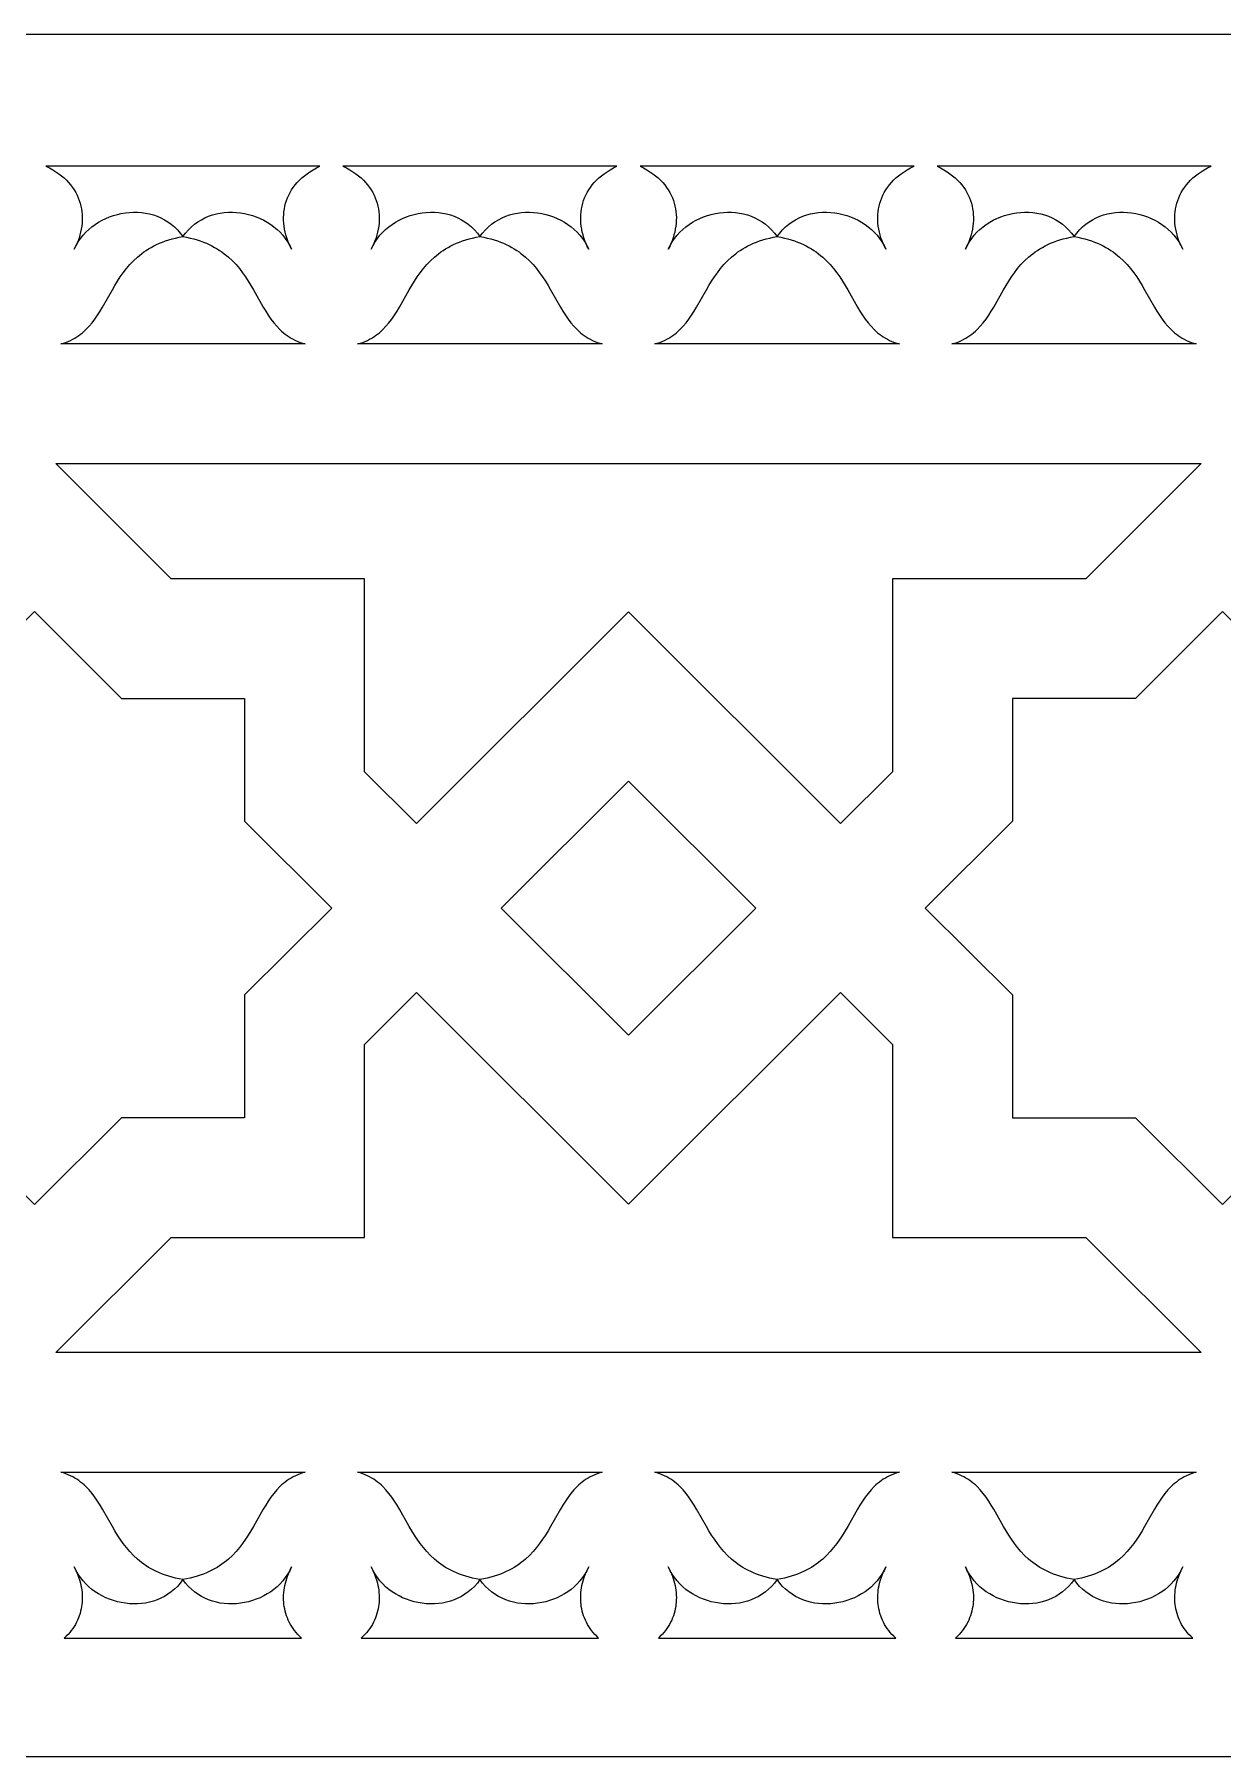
# Model space of a CAD drawing. Extents: x -53 to 63, y -91 to -51.
# Drawn here: x 2.14 to 29.73, y -91.21 to -51.22 of the extents above; entities that cross this region are included whole.
import ezdxf

# ---------------------------------------------------------------- set-up
doc = ezdxf.new("R2010")
doc.units = 0
doc.header["$MEASUREMENT"] = 0
doc.layers.add('LAYER_1', color=18, linetype='CONTINUOUS')

msp = doc.modelspace()

# ---------------------------------------------------------------- linework, layer by layer
at = {"layer": 'LAYER_1'}
for points in [[(63.41, -51.22), (-53.042, -51.22)], [(-53.042, -91.206), (63.41, -91.206)]]:
    msp.add_lwpolyline(points, dxfattribs=at)
for points in [[(8.767, -54.279), (2.408, -54.279), (2.489, -54.319), (2.565, -54.361), (2.637, -54.406), (2.704, -54.453), (2.768, -54.501), (2.827, -54.552), (2.882, -54.604), (2.934, -54.658), (2.981, -54.714), (3.024, -54.771), (3.063, -54.829), (3.098, -54.889), (3.13, -54.95), (3.158, -55.012), (3.182, -55.075), (3.202, -55.139), (3.219, -55.204), (3.232, -55.269), (3.241, -55.336), (3.248, -55.402), (3.25, -55.469), (3.249, -55.537), (3.245, -55.604), (3.238, -55.672), (3.227, -55.74), (3.213, -55.808), (3.196, -55.875), (3.176, -55.943), (3.153, -56.01), (3.126, -56.076), (3.097, -56.142), (3.065, -56.208), (3.107, -56.12), (3.156, -56.037), (3.21, -55.959), (3.269, -55.884), (3.332, -55.814), (3.401, -55.749), (3.473, -55.688), (3.549, -55.632), (3.629, -55.581), (3.711, -55.534), (3.796, -55.493), (3.884, -55.457), (3.974, -55.425), (4.065, -55.399), (4.157, -55.379), (4.251, -55.363), (4.345, -55.353), (4.439, -55.349), (4.533, -55.35), (4.627, -55.357), (4.72, -55.369), (4.812, -55.388), (4.902, -55.412), (4.99, -55.443), (5.076, -55.479), (5.16, -55.522), (5.24, -55.571), (5.318, -55.627), (5.391, -55.688), (5.461, -55.757), (5.527, -55.831), (5.587, -55.913), (5.674, -55.929), (5.758, -55.948), (5.839, -55.968), (5.917, -55.991), (5.991, -56.015), (6.063, -56.041), (6.133, -56.069), (6.199, -56.099), (6.263, -56.131), (6.324, -56.164), (6.383, -56.198), (6.44, -56.234), (6.495, -56.271), (6.547, -56.31), (6.597, -56.35), (6.646, -56.39), (6.737, -56.476), (6.821, -56.565), (6.9, -56.657), (6.973, -56.752), (7.042, -56.85), (7.106, -56.949), (7.168, -57.049), (7.227, -57.15), (7.454, -57.549), (7.511, -57.645), (7.571, -57.738), (7.633, -57.828), (7.698, -57.914), (7.768, -57.996), (7.842, -58.074), (7.881, -58.11), (7.921, -58.146), (7.963, -58.179), (8.007, -58.212), (8.052, -58.242), (8.1, -58.271), (8.149, -58.299), (8.2, -58.324), (8.253, -58.348), (8.308, -58.37), (8.366, -58.389), (8.425, -58.407), (2.751, -58.407), (2.811, -58.389), (2.868, -58.37), (2.924, -58.348), (2.977, -58.324), (3.028, -58.299), (3.077, -58.271), (3.124, -58.242), (3.169, -58.212), (3.213, -58.179), (3.255, -58.146), (3.295, -58.11), (3.334, -58.074), (3.409, -57.996), (3.478, -57.914), (3.543, -57.828), (3.605, -57.738), (3.665, -57.645), (3.722, -57.549), (3.949, -57.15), (4.008, -57.049), (4.069, -56.949), (4.134, -56.85), (4.203, -56.752), (4.276, -56.657), (4.354, -56.565), (4.439, -56.476), (4.53, -56.39), (4.578, -56.35), (4.628, -56.31), (4.681, -56.271), (4.735, -56.234), (4.792, -56.198), (4.851, -56.164), (4.912, -56.131), (4.976, -56.099), (5.043, -56.069), (5.112, -56.041), (5.184, -56.015), (5.258, -55.991), (5.336, -55.968), (5.417, -55.948), (5.5, -55.929), (5.587, -55.913), (5.648, -55.831), (5.714, -55.757), (5.784, -55.688), (5.857, -55.627), (5.935, -55.571), (6.016, -55.522), (6.099, -55.479), (6.185, -55.443), (6.274, -55.412), (6.364, -55.388), (6.456, -55.369), (6.549, -55.357), (6.643, -55.35), (6.737, -55.349), (6.831, -55.353), (6.925, -55.363), (7.019, -55.379), (7.111, -55.399), (7.202, -55.425), (7.292, -55.457), (7.38, -55.493), (7.465, -55.534), (7.547, -55.581), (7.627, -55.632), (7.703, -55.688), (7.775, -55.749), (7.843, -55.814), (7.907, -55.884), (7.966, -55.959), (8.02, -56.037), (8.068, -56.12), (8.11, -56.208), (8.078, -56.142), (8.049, -56.076), (8.023, -56.01), (7.999, -55.943), (7.979, -55.875), (7.962, -55.808), (7.948, -55.74), (7.938, -55.672), (7.93, -55.604), (7.926, -55.537), (7.925, -55.469), (7.928, -55.402), (7.934, -55.336), (7.944, -55.269), (7.957, -55.204), (7.973, -55.139), (7.994, -55.075), (8.018, -55.012), (8.046, -54.95), (8.077, -54.889), (8.112, -54.829), (8.152, -54.771), (8.195, -54.714), (8.242, -54.658), (8.293, -54.604), (8.348, -54.552), (8.408, -54.501), (8.471, -54.453), (8.539, -54.406), (8.611, -54.361), (8.687, -54.319)], [(15.667, -54.279), (9.305, -54.279), (9.385, -54.319), (9.461, -54.361), (9.533, -54.406), (9.601, -54.453), (9.664, -54.501), (9.724, -54.552), (9.779, -54.604), (9.83, -54.658), (9.877, -54.714), (9.92, -54.771), (9.96, -54.829), (9.995, -54.889), (10.027, -54.95), (10.054, -55.012), (10.078, -55.075), (10.099, -55.139), (10.115, -55.204), (10.128, -55.269), (10.138, -55.336), (10.144, -55.402), (10.147, -55.469), (10.146, -55.537), (10.142, -55.604), (10.134, -55.672), (10.123, -55.74), (10.109, -55.808), (10.092, -55.875), (10.072, -55.943), (10.048, -56.01), (10.022, -56.076), (9.993, -56.142), (9.96, -56.208), (10.003, -56.12), (10.051, -56.037), (10.104, -55.959), (10.163, -55.884), (10.227, -55.814), (10.295, -55.749), (10.368, -55.688), (10.444, -55.632), (10.523, -55.581), (10.606, -55.534), (10.691, -55.493), (10.779, -55.457), (10.868, -55.425), (10.96, -55.399), (11.052, -55.379), (11.146, -55.363), (11.24, -55.353), (11.334, -55.349), (11.429, -55.35), (11.523, -55.357), (11.616, -55.369), (11.708, -55.388), (11.798, -55.412), (11.887, -55.443), (11.973, -55.479), (12.057, -55.522), (12.138, -55.571), (12.215, -55.627), (12.289, -55.688), (12.359, -55.757), (12.425, -55.831), (12.486, -55.913), (12.573, -55.929), (12.657, -55.948), (12.738, -55.968), (12.815, -55.991), (12.89, -56.015), (12.962, -56.041), (13.031, -56.069), (13.098, -56.099), (13.162, -56.131), (13.223, -56.164), (13.282, -56.198), (13.339, -56.234), (13.393, -56.271), (13.446, -56.31), (13.496, -56.35), (13.545, -56.39), (13.636, -56.476), (13.72, -56.565), (13.799, -56.657), (13.872, -56.752), (13.941, -56.85), (14.005, -56.949), (14.067, -57.049), (14.126, -57.15), (14.353, -57.549), (14.411, -57.645), (14.47, -57.738), (14.532, -57.828), (14.598, -57.914), (14.667, -57.996), (14.741, -58.074), (14.781, -58.11), (14.821, -58.146), (14.863, -58.179), (14.907, -58.212), (14.952, -58.242), (15, -58.271), (15.049, -58.299), (15.1, -58.324), (15.153, -58.348), (15.208, -58.37), (15.266, -58.389), (15.326, -58.407), (9.645, -58.407), (9.705, -58.389), (9.763, -58.37), (9.818, -58.348), (9.871, -58.324), (9.923, -58.299), (9.972, -58.271), (10.019, -58.242), (10.064, -58.212), (10.108, -58.179), (10.15, -58.146), (10.191, -58.11), (10.23, -58.074), (10.304, -57.996), (10.373, -57.914), (10.439, -57.828), (10.501, -57.738), (10.561, -57.645), (10.618, -57.549), (10.845, -57.15), (10.904, -57.049), (10.966, -56.949), (11.031, -56.85), (11.099, -56.752), (11.172, -56.657), (11.251, -56.565), (11.336, -56.476), (11.427, -56.39), (11.475, -56.35), (11.526, -56.31), (11.578, -56.271), (11.633, -56.234), (11.689, -56.198), (11.748, -56.164), (11.81, -56.131), (11.874, -56.099), (11.94, -56.069), (12.01, -56.041), (12.082, -56.015), (12.156, -55.991), (12.234, -55.968), (12.315, -55.948), (12.399, -55.929), (12.486, -55.913), (12.547, -55.831), (12.613, -55.757), (12.683, -55.688), (12.756, -55.627), (12.834, -55.571), (12.915, -55.522), (12.999, -55.479), (13.085, -55.443), (13.173, -55.412), (13.264, -55.388), (13.356, -55.369), (13.449, -55.357), (13.543, -55.35), (13.637, -55.349), (13.731, -55.353), (13.826, -55.363), (13.919, -55.379), (14.012, -55.399), (14.103, -55.425), (14.193, -55.457), (14.28, -55.493), (14.366, -55.534), (14.448, -55.581), (14.528, -55.632), (14.604, -55.688), (14.676, -55.749), (14.744, -55.814), (14.808, -55.884), (14.867, -55.959), (14.921, -56.037), (14.969, -56.12), (15.011, -56.208), (14.979, -56.142), (14.949, -56.076), (14.923, -56.01), (14.899, -55.943), (14.879, -55.875), (14.862, -55.808), (14.848, -55.74), (14.837, -55.672), (14.83, -55.604), (14.825, -55.537), (14.825, -55.469), (14.827, -55.402), (14.833, -55.336), (14.843, -55.269), (14.856, -55.204), (14.872, -55.139), (14.893, -55.075), (14.917, -55.012), (14.945, -54.95), (14.976, -54.889), (15.011, -54.829), (15.051, -54.771), (15.094, -54.714), (15.141, -54.658), (15.192, -54.604), (15.247, -54.552), (15.307, -54.501), (15.37, -54.453), (15.438, -54.406), (15.51, -54.361), (15.586, -54.319)], [(22.566, -54.279), (16.205, -54.279), (16.285, -54.319), (16.361, -54.361), (16.433, -54.406), (16.501, -54.453), (16.565, -54.501), (16.624, -54.552), (16.679, -54.604), (16.73, -54.658), (16.777, -54.714), (16.821, -54.771), (16.86, -54.829), (16.895, -54.889), (16.927, -54.95), (16.954, -55.012), (16.978, -55.075), (16.999, -55.139), (17.015, -55.204), (17.028, -55.269), (17.038, -55.336), (17.044, -55.402), (17.047, -55.469), (17.046, -55.537), (17.041, -55.604), (17.034, -55.672), (17.023, -55.74), (17.009, -55.808), (16.992, -55.875), (16.971, -55.943), (16.948, -56.01), (16.922, -56.076), (16.892, -56.142), (16.86, -56.208), (16.902, -56.12), (16.95, -56.037), (17.004, -55.959), (17.063, -55.884), (17.126, -55.814), (17.195, -55.749), (17.267, -55.688), (17.343, -55.632), (17.423, -55.581), (17.505, -55.534), (17.59, -55.493), (17.678, -55.457), (17.768, -55.425), (17.859, -55.399), (17.952, -55.379), (18.045, -55.363), (18.139, -55.353), (18.234, -55.349), (18.328, -55.35), (18.422, -55.357), (18.515, -55.369), (18.607, -55.388), (18.698, -55.412), (18.786, -55.443), (18.873, -55.479), (18.956, -55.522), (19.037, -55.571), (19.115, -55.627), (19.189, -55.688), (19.259, -55.757), (19.324, -55.831), (19.385, -55.913), (19.473, -55.929), (19.556, -55.948), (19.637, -55.968), (19.715, -55.991), (19.79, -56.015), (19.862, -56.041), (19.931, -56.069), (19.998, -56.099), (20.062, -56.131), (20.123, -56.164), (20.182, -56.198), (20.239, -56.234), (20.294, -56.271), (20.346, -56.31), (20.396, -56.35), (20.445, -56.39), (20.536, -56.476), (20.621, -56.565), (20.699, -56.657), (20.772, -56.752), (20.841, -56.85), (20.906, -56.949), (20.968, -57.049), (21.027, -57.15), (21.253, -57.549), (21.311, -57.645), (21.371, -57.738), (21.433, -57.828), (21.498, -57.914), (21.568, -57.996), (21.642, -58.074), (21.681, -58.11), (21.721, -58.146), (21.764, -58.179), (21.807, -58.212), (21.853, -58.242), (21.9, -58.271), (21.949, -58.299), (22, -58.324), (22.053, -58.348), (22.109, -58.37), (22.166, -58.389), (22.226, -58.407), (16.545, -58.407), (16.605, -58.389), (16.663, -58.37), (16.718, -58.348), (16.771, -58.324), (16.822, -58.299), (16.871, -58.271), (16.919, -58.242), (16.964, -58.212), (17.008, -58.179), (17.05, -58.146), (17.091, -58.11), (17.13, -58.074), (17.204, -57.996), (17.273, -57.914), (17.339, -57.828), (17.401, -57.738), (17.461, -57.645), (17.518, -57.549), (17.745, -57.15), (17.804, -57.049), (17.866, -56.949), (17.93, -56.85), (17.999, -56.752), (18.072, -56.657), (18.151, -56.565), (18.235, -56.476), (18.327, -56.39), (18.375, -56.35), (18.425, -56.31), (18.478, -56.271), (18.532, -56.234), (18.589, -56.198), (18.648, -56.164), (18.709, -56.131), (18.773, -56.099), (18.84, -56.069), (18.909, -56.041), (18.981, -56.015), (19.056, -55.991), (19.134, -55.968), (19.214, -55.948), (19.298, -55.929), (19.385, -55.913), (19.446, -55.831), (19.512, -55.757), (19.582, -55.688), (19.656, -55.627), (19.734, -55.571), (19.814, -55.522), (19.898, -55.479), (19.984, -55.443), (20.073, -55.412), (20.163, -55.388), (20.255, -55.369), (20.348, -55.357), (20.442, -55.35), (20.537, -55.349), (20.631, -55.353), (20.725, -55.363), (20.819, -55.379), (20.912, -55.399), (21.003, -55.425), (21.093, -55.457), (21.18, -55.493), (21.265, -55.534), (21.348, -55.581), (21.428, -55.632), (21.504, -55.688), (21.576, -55.749), (21.644, -55.814), (21.708, -55.884), (21.767, -55.959), (21.821, -56.037), (21.869, -56.12), (21.911, -56.208), (21.879, -56.142), (21.849, -56.076), (21.823, -56.01), (21.799, -55.943), (21.779, -55.875), (21.762, -55.808), (21.748, -55.74), (21.737, -55.672), (21.729, -55.604), (21.725, -55.537), (21.724, -55.469), (21.727, -55.402), (21.733, -55.336), (21.742, -55.269), (21.755, -55.204), (21.772, -55.139), (21.792, -55.075), (21.816, -55.012), (21.844, -54.95), (21.875, -54.889), (21.911, -54.829), (21.95, -54.771), (21.993, -54.714), (22.04, -54.658), (22.092, -54.604), (22.147, -54.552), (22.206, -54.501), (22.27, -54.453), (22.337, -54.406), (22.409, -54.361), (22.486, -54.319)], [(29.463, -54.279), (23.103, -54.279), (23.184, -54.319), (23.26, -54.361), (23.332, -54.406), (23.399, -54.453), (23.463, -54.501), (23.522, -54.552), (23.577, -54.604), (23.628, -54.658), (23.676, -54.714), (23.719, -54.771), (23.758, -54.829), (23.793, -54.889), (23.825, -54.95), (23.853, -55.012), (23.877, -55.075), (23.897, -55.139), (23.914, -55.204), (23.927, -55.269), (23.936, -55.336), (23.943, -55.402), (23.945, -55.469), (23.944, -55.537), (23.94, -55.604), (23.933, -55.672), (23.922, -55.74), (23.909, -55.808), (23.892, -55.875), (23.871, -55.943), (23.848, -56.01), (23.822, -56.076), (23.793, -56.142), (23.761, -56.208), (23.803, -56.12), (23.852, -56.037), (23.905, -55.959), (23.964, -55.884), (24.028, -55.814), (24.096, -55.749), (24.169, -55.688), (24.245, -55.632), (24.324, -55.581), (24.407, -55.534), (24.492, -55.493), (24.58, -55.457), (24.669, -55.425), (24.761, -55.399), (24.853, -55.379), (24.946, -55.363), (25.041, -55.353), (25.135, -55.349), (25.229, -55.35), (25.323, -55.357), (25.416, -55.369), (25.507, -55.388), (25.598, -55.412), (25.686, -55.443), (25.772, -55.479), (25.856, -55.522), (25.936, -55.571), (26.014, -55.627), (26.087, -55.688), (26.157, -55.757), (26.223, -55.831), (26.283, -55.913), (26.37, -55.929), (26.454, -55.948), (26.535, -55.968), (26.613, -55.991), (26.687, -56.015), (26.759, -56.041), (26.828, -56.069), (26.895, -56.099), (26.959, -56.131), (27.02, -56.164), (27.079, -56.198), (27.136, -56.234), (27.19, -56.271), (27.243, -56.31), (27.293, -56.35), (27.341, -56.39), (27.432, -56.476), (27.517, -56.565), (27.595, -56.657), (27.668, -56.752), (27.737, -56.85), (27.802, -56.949), (27.863, -57.049), (27.922, -57.15), (28.149, -57.549), (28.206, -57.645), (28.266, -57.738), (28.328, -57.828), (28.393, -57.914), (28.463, -57.996), (28.537, -58.074), (28.576, -58.11), (28.616, -58.146), (28.658, -58.179), (28.702, -58.212), (28.747, -58.242), (28.794, -58.271), (28.843, -58.299), (28.895, -58.324), (28.948, -58.348), (29.003, -58.37), (29.061, -58.389), (29.12, -58.407), (23.446, -58.407), (23.506, -58.389), (23.564, -58.37), (23.619, -58.348), (23.672, -58.324), (23.723, -58.299), (23.772, -58.271), (23.819, -58.242), (23.865, -58.212), (23.908, -58.179), (23.95, -58.146), (23.991, -58.11), (24.03, -58.074), (24.104, -57.996), (24.173, -57.914), (24.239, -57.828), (24.301, -57.738), (24.36, -57.645), (24.418, -57.549), (24.644, -57.15), (24.703, -57.049), (24.765, -56.949), (24.83, -56.85), (24.898, -56.752), (24.971, -56.657), (25.05, -56.565), (25.134, -56.476), (25.225, -56.39), (25.274, -56.35), (25.324, -56.31), (25.376, -56.271), (25.431, -56.234), (25.488, -56.198), (25.547, -56.164), (25.608, -56.131), (25.672, -56.099), (25.738, -56.069), (25.807, -56.041), (25.879, -56.015), (25.954, -55.991), (26.032, -55.968), (26.113, -55.948), (26.196, -55.929), (26.283, -55.913), (26.344, -55.831), (26.41, -55.757), (26.479, -55.688), (26.553, -55.627), (26.631, -55.571), (26.711, -55.522), (26.795, -55.479), (26.881, -55.443), (26.969, -55.412), (27.06, -55.388), (27.151, -55.369), (27.244, -55.357), (27.338, -55.35), (27.432, -55.349), (27.526, -55.353), (27.62, -55.363), (27.714, -55.379), (27.806, -55.399), (27.898, -55.425), (27.987, -55.457), (28.075, -55.493), (28.16, -55.534), (28.243, -55.581), (28.322, -55.632), (28.398, -55.688), (28.471, -55.749), (28.539, -55.814), (28.603, -55.884), (28.662, -55.959), (28.715, -56.037), (28.764, -56.12), (28.806, -56.208), (28.774, -56.142), (28.745, -56.076), (28.718, -56.01), (28.695, -55.943), (28.675, -55.875), (28.658, -55.808), (28.644, -55.74), (28.633, -55.672), (28.626, -55.604), (28.622, -55.537), (28.621, -55.469), (28.623, -55.402), (28.63, -55.336), (28.639, -55.269), (28.652, -55.204), (28.669, -55.139), (28.689, -55.075), (28.713, -55.012), (28.741, -54.95), (28.773, -54.889), (28.808, -54.829), (28.847, -54.771), (28.89, -54.714), (28.937, -54.658), (28.989, -54.604), (29.044, -54.552), (29.103, -54.501), (29.166, -54.453), (29.234, -54.406), (29.306, -54.361), (29.382, -54.319)], [(15.936, -64.63), (11.011, -69.542), (9.805, -68.339), (9.805, -63.859), (5.315, -63.859), (2.637, -61.183), (15.936, -61.183), (29.235, -61.183), (26.556, -63.859), (22.066, -63.859), (22.066, -68.339), (20.86, -69.542)], [(2.14, -64.62), (4.161, -66.636), (7.021, -66.636), (7.021, -69.489), (9.043, -71.505), (7.021, -73.522), (7.021, -76.374), (4.161, -76.374), (2.14, -78.39), (0.118, -76.374), (-2.741, -76.374), (-2.741, -73.522), (-4.763, -71.505), (-2.741, -69.489), (-2.741, -66.636), (0.118, -66.636)], [(29.731, -64.62), (27.71, -66.636), (24.851, -66.636), (24.85, -69.489), (22.828, -71.505), (24.85, -73.522), (24.851, -76.374), (27.71, -76.374), (29.731, -78.39), (31.752, -76.374), (34.612, -76.374), (34.613, -73.522), (36.634, -71.505), (34.613, -69.489), (34.612, -66.636), (31.752, -66.636)], [(12.98, -71.505), (15.936, -68.557), (18.891, -71.505), (15.936, -74.454)], [(15.936, -81.827), (2.637, -81.827), (5.315, -79.151), (9.805, -79.151), (9.805, -74.672), (11.011, -73.468), (15.936, -78.38), (20.86, -73.468), (22.066, -74.672), (22.066, -79.151), (26.556, -79.151), (29.235, -81.827)], [(2.833, -88.454), (8.343, -88.454), (8.298, -88.411), (8.256, -88.368), (8.217, -88.323), (8.18, -88.278), (8.146, -88.231), (8.114, -88.184), (8.085, -88.136), (8.059, -88.087), (8.035, -88.037), (8.013, -87.987), (7.994, -87.935), (7.977, -87.884), (7.963, -87.831), (7.951, -87.779), (7.941, -87.725), (7.934, -87.672), (7.929, -87.618), (7.926, -87.564), (7.925, -87.509), (7.927, -87.455), (7.931, -87.4), (7.937, -87.345), (7.945, -87.29), (7.955, -87.235), (7.967, -87.18), (7.982, -87.126), (8.017, -87.017), (8.06, -86.909), (8.11, -86.803), (8.068, -86.89), (8.02, -86.973), (7.966, -87.052), (7.907, -87.127), (7.843, -87.196), (7.775, -87.262), (7.703, -87.323), (7.627, -87.379), (7.547, -87.43), (7.465, -87.476), (7.38, -87.518), (7.292, -87.554), (7.202, -87.585), (7.111, -87.611), (7.019, -87.632), (6.925, -87.648), (6.831, -87.657), (6.737, -87.662), (6.643, -87.661), (6.549, -87.654), (6.456, -87.641), (6.364, -87.623), (6.274, -87.598), (6.185, -87.568), (6.099, -87.531), (6.016, -87.488), (5.935, -87.439), (5.857, -87.384), (5.784, -87.322), (5.714, -87.254), (5.648, -87.179), (5.587, -87.097), (5.5, -87.081), (5.417, -87.063), (5.336, -87.042), (5.258, -87.02), (5.184, -86.995), (5.112, -86.969), (5.043, -86.941), (4.976, -86.911), (4.912, -86.88), (4.851, -86.847), (4.792, -86.813), (4.735, -86.777), (4.681, -86.739), (4.628, -86.701), (4.578, -86.661), (4.53, -86.62), (4.439, -86.535), (4.354, -86.446), (4.276, -86.354), (4.203, -86.258), (4.134, -86.161), (4.069, -86.062), (4.008, -85.962), (3.949, -85.861), (3.722, -85.462), (3.665, -85.366), (3.605, -85.273), (3.543, -85.183), (3.478, -85.097), (3.409, -85.014), (3.334, -84.937), (3.295, -84.9), (3.255, -84.865), (3.213, -84.831), (3.169, -84.799), (3.124, -84.768), (3.077, -84.739), (3.028, -84.712), (2.977, -84.686), (2.924, -84.663), (2.868, -84.641), (2.811, -84.621), (2.751, -84.604), (8.425, -84.604), (8.366, -84.621), (8.308, -84.641), (8.253, -84.663), (8.2, -84.686), (8.149, -84.712), (8.1, -84.739), (8.052, -84.768), (8.007, -84.799), (7.963, -84.831), (7.921, -84.865), (7.881, -84.9), (7.842, -84.937), (7.768, -85.014), (7.698, -85.097), (7.633, -85.183), (7.571, -85.273), (7.511, -85.366), (7.454, -85.462), (7.227, -85.861), (7.168, -85.962), (7.106, -86.062), (7.042, -86.161), (6.973, -86.258), (6.9, -86.354), (6.821, -86.446), (6.737, -86.535), (6.646, -86.62), (6.597, -86.661), (6.547, -86.701), (6.495, -86.739), (6.44, -86.777), (6.383, -86.813), (6.324, -86.847), (6.263, -86.88), (6.199, -86.911), (6.133, -86.941), (6.063, -86.969), (5.991, -86.995), (5.917, -87.02), (5.839, -87.042), (5.758, -87.063), (5.674, -87.081), (5.587, -87.097), (5.527, -87.179), (5.461, -87.254), (5.391, -87.322), (5.318, -87.384), (5.24, -87.439), (5.16, -87.488), (5.076, -87.531), (4.99, -87.568), (4.902, -87.598), (4.812, -87.623), (4.72, -87.641), (4.627, -87.654), (4.533, -87.661), (4.439, -87.662), (4.345, -87.657), (4.251, -87.648), (4.157, -87.632), (4.065, -87.611), (3.974, -87.585), (3.884, -87.554), (3.796, -87.518), (3.711, -87.476), (3.629, -87.43), (3.549, -87.379), (3.473, -87.323), (3.401, -87.262), (3.332, -87.196), (3.269, -87.127), (3.21, -87.052), (3.156, -86.973), (3.107, -86.89), (3.065, -86.803), (3.116, -86.909), (3.159, -87.017), (3.193, -87.126), (3.208, -87.18), (3.22, -87.235), (3.231, -87.29), (3.239, -87.345), (3.245, -87.4), (3.249, -87.455), (3.25, -87.509), (3.25, -87.564), (3.247, -87.618), (3.242, -87.672), (3.235, -87.725), (3.225, -87.779), (3.213, -87.831), (3.199, -87.884), (3.182, -87.935), (3.163, -87.987), (3.141, -88.037), (3.117, -88.087), (3.091, -88.136), (3.062, -88.184), (3.03, -88.231), (2.996, -88.278), (2.959, -88.323), (2.92, -88.368), (2.878, -88.411)], [(9.73, -88.454), (15.242, -88.454), (15.197, -88.411), (15.155, -88.368), (15.116, -88.323), (15.079, -88.278), (15.045, -88.231), (15.013, -88.184), (14.984, -88.136), (14.957, -88.087), (14.933, -88.037), (14.912, -87.987), (14.893, -87.935), (14.876, -87.884), (14.862, -87.831), (14.85, -87.779), (14.84, -87.725), (14.833, -87.672), (14.828, -87.618), (14.825, -87.564), (14.825, -87.509), (14.826, -87.455), (14.83, -87.4), (14.836, -87.345), (14.845, -87.29), (14.855, -87.235), (14.867, -87.18), (14.882, -87.126), (14.917, -87.017), (14.96, -86.909), (15.011, -86.803), (14.969, -86.89), (14.921, -86.973), (14.867, -87.052), (14.808, -87.127), (14.744, -87.196), (14.676, -87.262), (14.604, -87.323), (14.528, -87.379), (14.448, -87.43), (14.366, -87.476), (14.28, -87.518), (14.193, -87.554), (14.103, -87.585), (14.012, -87.611), (13.919, -87.632), (13.826, -87.648), (13.731, -87.657), (13.637, -87.662), (13.543, -87.661), (13.449, -87.654), (13.356, -87.641), (13.264, -87.623), (13.173, -87.598), (13.085, -87.568), (12.999, -87.531), (12.915, -87.488), (12.834, -87.439), (12.756, -87.384), (12.683, -87.322), (12.613, -87.254), (12.547, -87.179), (12.486, -87.097), (12.399, -87.081), (12.315, -87.063), (12.234, -87.042), (12.156, -87.02), (12.082, -86.995), (12.01, -86.969), (11.94, -86.941), (11.874, -86.911), (11.81, -86.88), (11.748, -86.847), (11.689, -86.813), (11.633, -86.777), (11.578, -86.739), (11.526, -86.701), (11.475, -86.661), (11.427, -86.62), (11.336, -86.535), (11.251, -86.446), (11.172, -86.354), (11.099, -86.258), (11.031, -86.161), (10.966, -86.062), (10.904, -85.962), (10.845, -85.861), (10.618, -85.462), (10.561, -85.366), (10.501, -85.273), (10.439, -85.183), (10.373, -85.097), (10.304, -85.014), (10.23, -84.937), (10.191, -84.9), (10.15, -84.865), (10.108, -84.831), (10.064, -84.799), (10.019, -84.768), (9.972, -84.739), (9.923, -84.712), (9.871, -84.686), (9.818, -84.663), (9.763, -84.641), (9.705, -84.621), (9.645, -84.604), (15.326, -84.604), (15.266, -84.621), (15.208, -84.641), (15.153, -84.663), (15.1, -84.686), (15.049, -84.712), (15, -84.739), (14.952, -84.768), (14.907, -84.799), (14.863, -84.831), (14.821, -84.865), (14.781, -84.9), (14.741, -84.937), (14.667, -85.014), (14.598, -85.097), (14.532, -85.183), (14.47, -85.273), (14.411, -85.366), (14.353, -85.462), (14.126, -85.861), (14.067, -85.962), (14.005, -86.062), (13.941, -86.161), (13.872, -86.258), (13.799, -86.354), (13.72, -86.446), (13.636, -86.535), (13.545, -86.62), (13.496, -86.661), (13.446, -86.701), (13.393, -86.739), (13.339, -86.777), (13.282, -86.813), (13.223, -86.847), (13.162, -86.88), (13.098, -86.911), (13.031, -86.941), (12.962, -86.969), (12.89, -86.995), (12.815, -87.02), (12.738, -87.042), (12.657, -87.063), (12.573, -87.081), (12.486, -87.097), (12.425, -87.179), (12.359, -87.254), (12.289, -87.322), (12.215, -87.384), (12.138, -87.439), (12.057, -87.488), (11.973, -87.531), (11.887, -87.568), (11.798, -87.598), (11.708, -87.623), (11.616, -87.641), (11.523, -87.654), (11.429, -87.661), (11.334, -87.662), (11.24, -87.657), (11.146, -87.648), (11.052, -87.632), (10.96, -87.611), (10.868, -87.585), (10.779, -87.554), (10.691, -87.518), (10.606, -87.476), (10.523, -87.43), (10.444, -87.379), (10.368, -87.323), (10.295, -87.262), (10.227, -87.196), (10.163, -87.127), (10.104, -87.052), (10.051, -86.973), (10.003, -86.89), (9.96, -86.803), (10.011, -86.909), (10.054, -87.017), (10.089, -87.126), (10.104, -87.18), (10.116, -87.235), (10.127, -87.29), (10.135, -87.345), (10.141, -87.4), (10.145, -87.455), (10.147, -87.509), (10.146, -87.564), (10.143, -87.618), (10.139, -87.672), (10.131, -87.725), (10.122, -87.779), (10.11, -87.831), (10.095, -87.884), (10.079, -87.935), (10.059, -87.987), (10.038, -88.037), (10.014, -88.087), (9.987, -88.136), (9.958, -88.184), (9.927, -88.231), (9.892, -88.278), (9.856, -88.323), (9.816, -88.368), (9.774, -88.411)], [(16.63, -88.454), (22.141, -88.454), (22.096, -88.411), (22.054, -88.368), (22.015, -88.323), (21.978, -88.278), (21.944, -88.231), (21.912, -88.184), (21.883, -88.136), (21.857, -88.087), (21.833, -88.037), (21.811, -87.987), (21.792, -87.935), (21.775, -87.884), (21.761, -87.831), (21.749, -87.779), (21.74, -87.725), (21.732, -87.672), (21.727, -87.618), (21.725, -87.564), (21.724, -87.509), (21.726, -87.455), (21.73, -87.4), (21.736, -87.345), (21.744, -87.29), (21.755, -87.235), (21.767, -87.18), (21.782, -87.126), (21.817, -87.017), (21.86, -86.909), (21.911, -86.803), (21.869, -86.89), (21.821, -86.973), (21.767, -87.052), (21.708, -87.127), (21.644, -87.196), (21.576, -87.262), (21.504, -87.323), (21.428, -87.379), (21.348, -87.43), (21.265, -87.476), (21.18, -87.518), (21.093, -87.554), (21.003, -87.585), (20.912, -87.611), (20.819, -87.632), (20.725, -87.648), (20.631, -87.657), (20.537, -87.662), (20.442, -87.661), (20.348, -87.654), (20.255, -87.641), (20.163, -87.623), (20.073, -87.598), (19.984, -87.568), (19.898, -87.531), (19.814, -87.488), (19.734, -87.439), (19.656, -87.384), (19.582, -87.322), (19.512, -87.254), (19.446, -87.179), (19.385, -87.097), (19.298, -87.081), (19.214, -87.063), (19.134, -87.042), (19.056, -87.02), (18.981, -86.995), (18.909, -86.969), (18.84, -86.941), (18.773, -86.911), (18.709, -86.88), (18.648, -86.847), (18.589, -86.813), (18.532, -86.777), (18.478, -86.739), (18.425, -86.701), (18.375, -86.661), (18.327, -86.62), (18.235, -86.535), (18.151, -86.446), (18.072, -86.354), (17.999, -86.258), (17.93, -86.161), (17.866, -86.062), (17.804, -85.962), (17.745, -85.861), (17.518, -85.462), (17.461, -85.366), (17.401, -85.273), (17.339, -85.183), (17.273, -85.097), (17.204, -85.014), (17.13, -84.937), (17.091, -84.9), (17.05, -84.865), (17.008, -84.831), (16.964, -84.799), (16.919, -84.768), (16.871, -84.739), (16.822, -84.712), (16.771, -84.686), (16.718, -84.663), (16.663, -84.641), (16.605, -84.621), (16.545, -84.604), (22.226, -84.604), (22.166, -84.621), (22.109, -84.641), (22.053, -84.663), (22, -84.686), (21.949, -84.712), (21.9, -84.739), (21.853, -84.768), (21.807, -84.799), (21.764, -84.831), (21.721, -84.865), (21.681, -84.9), (21.642, -84.937), (21.568, -85.014), (21.498, -85.097), (21.433, -85.183), (21.371, -85.273), (21.311, -85.366), (21.253, -85.462), (21.027, -85.861), (20.968, -85.962), (20.906, -86.062), (20.841, -86.161), (20.772, -86.258), (20.699, -86.354), (20.621, -86.446), (20.536, -86.535), (20.445, -86.62), (20.396, -86.661), (20.346, -86.701), (20.294, -86.739), (20.239, -86.777), (20.182, -86.813), (20.123, -86.847), (20.062, -86.88), (19.998, -86.911), (19.931, -86.941), (19.862, -86.969), (19.79, -86.995), (19.715, -87.02), (19.637, -87.042), (19.556, -87.063), (19.473, -87.081), (19.385, -87.097), (19.324, -87.179), (19.259, -87.254), (19.189, -87.322), (19.115, -87.384), (19.037, -87.439), (18.956, -87.488), (18.873, -87.531), (18.786, -87.568), (18.698, -87.598), (18.607, -87.623), (18.515, -87.641), (18.422, -87.654), (18.328, -87.661), (18.234, -87.662), (18.139, -87.657), (18.045, -87.648), (17.952, -87.632), (17.859, -87.611), (17.768, -87.585), (17.678, -87.554), (17.59, -87.518), (17.505, -87.476), (17.423, -87.43), (17.343, -87.379), (17.267, -87.323), (17.195, -87.262), (17.126, -87.196), (17.063, -87.127), (17.004, -87.052), (16.95, -86.973), (16.902, -86.89), (16.86, -86.803), (16.911, -86.909), (16.954, -87.017), (16.989, -87.126), (17.004, -87.18), (17.016, -87.235), (17.026, -87.29), (17.035, -87.345), (17.041, -87.4), (17.045, -87.455), (17.047, -87.509), (17.046, -87.564), (17.043, -87.618), (17.038, -87.672), (17.031, -87.725), (17.021, -87.779), (17.01, -87.831), (16.995, -87.884), (16.978, -87.935), (16.959, -87.987), (16.938, -88.037), (16.914, -88.087), (16.887, -88.136), (16.858, -88.184), (16.827, -88.231), (16.792, -88.278), (16.756, -88.323), (16.716, -88.368), (16.674, -88.411)], [(23.528, -88.454), (29.038, -88.454), (28.993, -88.411), (28.951, -88.368), (28.912, -88.323), (28.875, -88.278), (28.841, -88.231), (28.81, -88.184), (28.781, -88.136), (28.754, -88.087), (28.73, -88.037), (28.709, -87.987), (28.689, -87.935), (28.673, -87.884), (28.658, -87.831), (28.646, -87.779), (28.637, -87.725), (28.629, -87.672), (28.624, -87.618), (28.622, -87.564), (28.621, -87.509), (28.623, -87.455), (28.627, -87.4), (28.633, -87.345), (28.641, -87.29), (28.651, -87.235), (28.663, -87.18), (28.678, -87.126), (28.713, -87.017), (28.756, -86.909), (28.806, -86.803), (28.764, -86.89), (28.715, -86.973), (28.662, -87.052), (28.603, -87.127), (28.539, -87.196), (28.471, -87.262), (28.398, -87.323), (28.322, -87.379), (28.243, -87.43), (28.16, -87.476), (28.075, -87.518), (27.987, -87.554), (27.898, -87.585), (27.806, -87.611), (27.714, -87.632), (27.62, -87.648), (27.526, -87.657), (27.432, -87.662), (27.338, -87.661), (27.244, -87.654), (27.151, -87.641), (27.06, -87.623), (26.969, -87.598), (26.881, -87.568), (26.795, -87.531), (26.711, -87.488), (26.631, -87.439), (26.553, -87.384), (26.479, -87.322), (26.41, -87.254), (26.344, -87.179), (26.283, -87.097), (26.196, -87.081), (26.113, -87.063), (26.032, -87.042), (25.954, -87.02), (25.879, -86.995), (25.807, -86.969), (25.738, -86.941), (25.672, -86.911), (25.608, -86.88), (25.547, -86.847), (25.488, -86.813), (25.431, -86.777), (25.376, -86.739), (25.324, -86.701), (25.274, -86.661), (25.225, -86.62), (25.134, -86.535), (25.05, -86.446), (24.971, -86.354), (24.898, -86.258), (24.83, -86.161), (24.765, -86.062), (24.703, -85.962), (24.644, -85.861), (24.418, -85.462), (24.36, -85.366), (24.301, -85.273), (24.239, -85.183), (24.173, -85.097), (24.104, -85.014), (24.03, -84.937), (23.991, -84.9), (23.95, -84.865), (23.908, -84.831), (23.865, -84.799), (23.819, -84.768), (23.772, -84.739), (23.723, -84.712), (23.672, -84.686), (23.619, -84.663), (23.564, -84.641), (23.506, -84.621), (23.446, -84.604), (29.12, -84.604), (29.061, -84.621), (29.003, -84.641), (28.948, -84.663), (28.895, -84.686), (28.843, -84.712), (28.794, -84.739), (28.747, -84.768), (28.702, -84.799), (28.658, -84.831), (28.616, -84.865), (28.576, -84.9), (28.537, -84.937), (28.463, -85.014), (28.393, -85.097), (28.328, -85.183), (28.266, -85.273), (28.206, -85.366), (28.149, -85.462), (27.922, -85.861), (27.863, -85.962), (27.802, -86.062), (27.737, -86.161), (27.668, -86.258), (27.595, -86.354), (27.517, -86.446), (27.432, -86.535), (27.341, -86.62), (27.293, -86.661), (27.243, -86.701), (27.19, -86.739), (27.136, -86.777), (27.079, -86.813), (27.02, -86.847), (26.959, -86.88), (26.895, -86.911), (26.828, -86.941), (26.759, -86.969), (26.687, -86.995), (26.613, -87.02), (26.535, -87.042), (26.454, -87.063), (26.37, -87.081), (26.283, -87.097), (26.223, -87.179), (26.157, -87.254), (26.087, -87.322), (26.014, -87.384), (25.936, -87.439), (25.856, -87.488), (25.772, -87.531), (25.686, -87.568), (25.598, -87.598), (25.507, -87.623), (25.416, -87.641), (25.323, -87.654), (25.229, -87.661), (25.135, -87.662), (25.041, -87.657), (24.946, -87.648), (24.853, -87.632), (24.761, -87.611), (24.669, -87.585), (24.58, -87.554), (24.492, -87.518), (24.407, -87.476), (24.324, -87.43), (24.245, -87.379), (24.169, -87.323), (24.096, -87.262), (24.028, -87.196), (23.964, -87.127), (23.905, -87.052), (23.852, -86.973), (23.803, -86.89), (23.761, -86.803), (23.811, -86.909), (23.854, -87.017), (23.889, -87.126), (23.903, -87.18), (23.915, -87.235), (23.926, -87.29), (23.934, -87.345), (23.94, -87.4), (23.944, -87.455), (23.945, -87.509), (23.945, -87.564), (23.942, -87.618), (23.937, -87.672), (23.929, -87.725), (23.92, -87.779), (23.908, -87.831), (23.893, -87.884), (23.876, -87.935), (23.857, -87.987), (23.836, -88.037), (23.812, -88.087), (23.785, -88.136), (23.756, -88.184), (23.725, -88.231), (23.69, -88.278), (23.654, -88.323), (23.614, -88.368), (23.572, -88.411)]]:
    msp.add_lwpolyline(points, close=True, dxfattribs=at)

doc.saveas('drawing.dxf')
